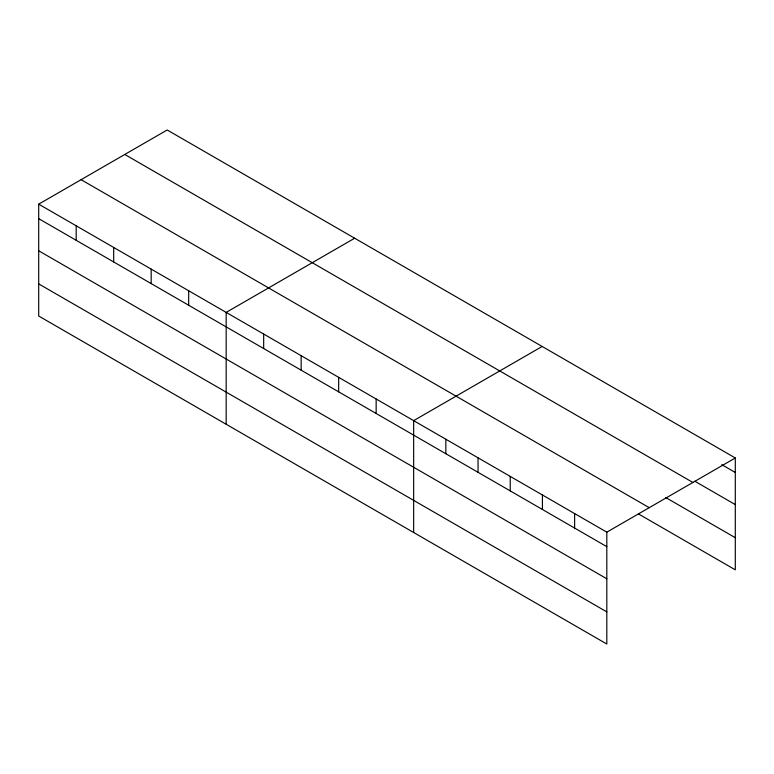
<?xml version="1.0" encoding="UTF-8"?>
<svg xmlns="http://www.w3.org/2000/svg" width="774" height="774" viewBox="0 0 774 774"><rect width="100%" height="100%" fill="white"/><g stroke="black" fill="none" stroke-linecap="round" stroke-linejoin="round"><path stroke-width="1.16" d="M606.816 578.788L606.816 532.164L38.7 204.162L38.7 316.024L606.816 644.016L606.816 578.788L38.7 250.786M638.724 514.071L735.3 569.838L735.3 457.976L167.184 129.984L38.7 204.162M354.666 238.218L226.172 312.406L226.172 424.258M542.139 346.462L413.655 420.64L413.655 532.502M606.816 532.164L735.3 457.976M721.803 464.681L735.3 472.469M694.8 481.215L735.3 504.6M124.788 154.461L692.894 482.463M665.717 497.537L735.3 537.707M81.106 179.684L649.212 507.676M38.7 218.655L606.816 546.657M38.7 283.894L606.816 611.886M574.618 513.578L574.618 528.071M542.429 494.992L542.429 509.476M510.23 476.397L510.23 490.89M478.042 457.811L478.042 472.304M445.843 439.226L445.843 453.719M376.154 398.997L376.154 413.49M338.664 377.344L338.664 391.838M301.163 355.701L301.163 370.195M263.673 334.049L263.673 348.542M188.682 290.753L188.682 305.246M151.182 269.11L151.182 283.603M113.691 247.457L113.691 261.951M76.191 225.815L76.191 240.308"/></g></svg>
